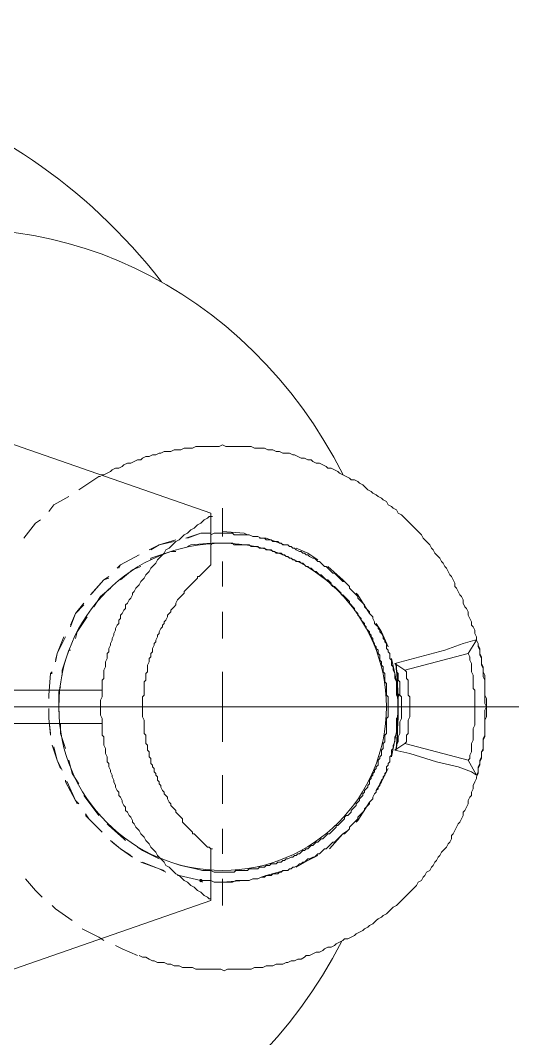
# Model space of a CAD drawing. Header units: millimetres. Extents: x 89051 to 218395, y -330386 to -125649.
# Drawn here: x 92858.2 to 92893.9, y -132862 to -132788.2 of the extents above; entities that cross this region are included whole.
import ezdxf

# ---------------------------------------------------------------- set-up
doc = ezdxf.new("R2010")
doc.units = ezdxf.units.MM
doc.header["$LTSCALE"] = 13
for name, pattern in [('1 实线', [0]), ('ACAD_ISO04W100', [30, 24, -3, 0, -3]), ('CENTER', [50.8, 31.75, -6.35, 6.35, -6.35])]:
    doc.linetypes.add(name, pattern=pattern)
doc.layers.get('0').update_dxf_attribs({"color": 1, "linetype": 'CENTER'})
doc.layers.add('C00-00-00', color=7, linetype='Continuous')
doc.layers.add('C00-00-FF', color=5, linetype='Continuous', true_color=0x0000ff)
doc.layers.add('标注、文本', color=3, linetype='Continuous', lineweight=25)

msp = doc.modelspace()

# ---------------------------------------------------------------- hatches: boundary and pattern name
at = {"layer": 'C00-00-00'}
h = msp.add_hatch(color=256, dxfattribs=at)
h.dxf.hatch_style = 2
h.paths.add_polyline_path([(92885.435, -132837.133), (92885.471, -132837.218), (92885.556, -132837.254), (92885.642, -132837.218), (92885.677, -132837.133), (92885.642, -132837.047), (92885.556, -132837.012), (92885.471, -132837.047)])
h = msp.add_hatch(color=256, dxfattribs=at)
h.dxf.hatch_style = 2
h.paths.add_polyline_path([(92871.156, -132850.565), (92871.192, -132850.65), (92871.277, -132850.686), (92871.363, -132850.65), (92871.398, -132850.565), (92871.363, -132850.479), (92871.277, -132850.444), (92871.192, -132850.479)])

# ---------------------------------------------------------------- linework, layer by layer
at = {"color": 7, "linetype": '1 实线', "lineweight": 0, "extrusion": (0, 0, -1)}
for centre, major_axis, ratio, start_param, end_param in [((92838.864, -132837.98), (0, 45.983), 0.866025, 2.304713, 7.120065), ((92854.094, -132837.98), (0, -34.608), 0.908418, 5.225125, 10.48821)]:
    msp.add_ellipse(centre, major_axis=major_axis, ratio=ratio, start_param=start_param, end_param=end_param, dxfattribs=at)
at = {"layer": 'C00-00-00', "lineweight": 15}
for points in [[(92849.012, -132815.956), (92872.003, -132823.943)], [(92864.017, -132821.16), (92864.259, -132821.16), (92864.501, -132821.039), (92864.743, -132820.918), (92864.864, -132820.797), (92865.106, -132820.676), (92865.348, -132820.676), (92865.59, -132820.555), (92865.711, -132820.434), (92865.953, -132820.313), (92866.195, -132820.313), (92866.437, -132820.192), (92866.679, -132820.071), (92866.921, -132820.071), (92867.042, -132819.95), (92867.284, -132819.829), (92867.526, -132819.829), (92867.768, -132819.708), (92868.01, -132819.708), (92868.252, -132819.587), (92868.373, -132819.587), (92868.615, -132819.466), (92868.857, -132819.466), (92869.099, -132819.466), (92869.341, -132819.345), (92869.583, -132819.345), (92869.825, -132819.345), (92870.067, -132819.224), (92870.309, -132819.224), (92870.551, -132819.224), (92870.672, -132819.224), (92870.914, -132819.103), (92871.156, -132819.103), (92871.398, -132819.103), (92871.64, -132819.103), (92871.882, -132819.103), (92872.124, -132819.103), (92872.366, -132819.103), (92872.608, -132819.103), (92872.85, -132818.982), (92873.092, -132819.103), (92873.334, -132819.103), (92873.455, -132819.103), (92873.697, -132819.103), (92873.94, -132819.103), (92874.182, -132819.103), (92874.424, -132819.103), (92874.666, -132819.103), (92874.908, -132819.103), (92875.15, -132819.224), (92875.392, -132819.224), (92875.634, -132819.224), (92875.876, -132819.224), (92876.118, -132819.345), (92876.239, -132819.345), (92876.481, -132819.345), (92876.723, -132819.466), (92876.965, -132819.466), (92877.207, -132819.587), (92877.449, -132819.587), (92877.691, -132819.587), (92877.933, -132819.708), (92878.054, -132819.708), (92878.296, -132819.829), (92878.538, -132819.95), (92878.78, -132819.95), (92879.022, -132820.071), (92879.264, -132820.071), (92879.385, -132820.192), (92879.627, -132820.313), (92879.869, -132820.313), (92880.111, -132820.434), (92880.353, -132820.555), (92880.474, -132820.676), (92880.716, -132820.676), (92880.958, -132820.797), (92881.2, -132820.918), (92881.321, -132821.039), (92881.563, -132821.16), (92881.805, -132821.281), (92882.047, -132821.402), (92882.168, -132821.523), (92882.41, -132821.523), (92882.652, -132821.644), (92882.773, -132821.765), (92883.015, -132821.886), (92883.136, -132822.007), (92883.378, -132822.249), (92883.62, -132822.37), (92883.741, -132822.491), (92883.983, -132822.612), (92884.104, -132822.733), (92884.346, -132822.854), (92884.467, -132822.975), (92884.709, -132823.096), (92884.83, -132823.338), (92885.072, -132823.459), (92885.193, -132823.58), (92885.435, -132823.701), (92885.556, -132823.943), (92885.798, -132824.064), (92885.919, -132824.185), (92886.161, -132824.427), (92886.282, -132824.548), (92886.403, -132824.669), (92886.645, -132824.911), (92886.766, -132825.032), (92886.887, -132825.153), (92887.129, -132825.395), (92887.25, -132825.516), (92887.371, -132825.758), (92887.492, -132825.879), (92887.734, -132826.121), (92887.855, -132826.242), (92887.976, -132826.484), (92888.097, -132826.605), (92888.218, -132826.847), (92888.339, -132826.968), (92888.581, -132827.21), (92888.702, -132827.452), (92888.823, -132827.573), (92888.944, -132827.815), (92889.065, -132827.936), (92889.186, -132828.178), (92889.307, -132828.42), (92889.428, -132828.541), (92889.549, -132828.783), (92889.67, -132829.025), (92889.67, -132829.267), (92889.792, -132829.388), (92889.913, -132829.63), (92890.034, -132829.872), (92890.155, -132829.993), (92890.276, -132830.235), (92890.276, -132830.477), (92890.397, -132830.719), (92890.518, -132830.84), (92890.639, -132831.082), (92890.639, -132831.324), (92890.76, -132831.566), (92890.881, -132831.808), (92890.881, -132832.05), (92891.002, -132832.171), (92891.123, -132832.413), (92891.123, -132832.655), (92891.244, -132832.897), (92891.244, -132833.14), (92891.365, -132833.382), (92891.365, -132833.503), (92891.486, -132833.745), (92891.486, -132833.987), (92891.486, -132834.229), (92891.607, -132834.471), (92891.607, -132834.713), (92891.607, -132834.955), (92891.728, -132835.197), (92891.728, -132835.439), (92891.728, -132835.681), (92891.728, -132835.802), (92891.849, -132836.044), (92891.849, -132836.286), (92891.849, -132836.528), (92891.849, -132836.77), (92891.849, -132837.012), (92891.849, -132837.254), (92891.849, -132837.496), (92891.849, -132837.738), (92891.97, -132837.98), (92891.849, -132838.222), (92891.849, -132838.464), (92891.849, -132838.585), (92891.849, -132838.827), (92891.849, -132839.069), (92891.849, -132839.311), (92891.849, -132839.553), (92891.849, -132839.795), (92891.849, -132840.037), (92891.728, -132840.279), (92891.728, -132840.521), (92891.728, -132840.763), (92891.728, -132841.005), (92891.607, -132841.247), (92891.607, -132841.368), (92891.607, -132841.61), (92891.486, -132841.852), (92891.486, -132842.094), (92891.365, -132842.336), (92891.365, -132842.578), (92891.365, -132842.82), (92891.244, -132843.062), (92891.244, -132843.183), (92891.123, -132843.425), (92891.002, -132843.667), (92891.002, -132843.909), (92890.881, -132844.151), (92890.881, -132844.393), (92890.76, -132844.514), (92890.639, -132844.756), (92890.639, -132844.998), (92890.518, -132845.24), (92890.397, -132845.482), (92890.276, -132845.603), (92890.276, -132845.845), (92890.155, -132846.087), (92890.034, -132846.329), (92889.913, -132846.45), (92889.792, -132846.692), (92889.67, -132846.934), (92889.549, -132847.176), (92889.428, -132847.297), (92889.428, -132847.539), (92889.307, -132847.781), (92889.186, -132847.902), (92889.065, -132848.144), (92888.944, -132848.265), (92888.702, -132848.507), (92888.581, -132848.749), (92888.46, -132848.87), (92888.339, -132849.113), (92888.218, -132849.234), (92888.097, -132849.476), (92887.976, -132849.597), (92887.855, -132849.839), (92887.613, -132849.96), (92887.492, -132850.202), (92887.371, -132850.323), (92887.25, -132850.565), (92887.008, -132850.686), (92886.887, -132850.928), (92886.766, -132851.049), (92886.524, -132851.291), (92886.403, -132851.412), (92886.282, -132851.533), (92886.04, -132851.775), (92885.919, -132851.896), (92885.798, -132852.017), (92885.556, -132852.259), (92885.435, -132852.38), (92885.193, -132852.501), (92885.072, -132852.622), (92884.83, -132852.864), (92884.709, -132852.985), (92884.467, -132853.106), (92884.346, -132853.227), (92884.104, -132853.348), (92883.983, -132853.469), (92883.741, -132853.711), (92883.499, -132853.832), (92883.378, -132853.953), (92883.136, -132854.074), (92883.015, -132854.195), (92882.773, -132854.316), (92882.531, -132854.437), (92882.41, -132854.558), (92882.168, -132854.679), (92881.926, -132854.8), (92881.684, -132854.8), (92881.563, -132854.921), (92881.321, -132855.042), (92881.079, -132855.163), (92880.958, -132855.284), (92880.716, -132855.405), (92880.474, -132855.405), (92880.232, -132855.526), (92880.111, -132855.647), (92879.869, -132855.768), (92879.627, -132855.768), (92879.385, -132855.889), (92879.143, -132856.01), (92878.901, -132856.01), (92878.78, -132856.131), (92878.538, -132856.252), (92878.296, -132856.252), (92878.054, -132856.373), (92877.812, -132856.373), (92877.57, -132856.494), (92877.449, -132856.494), (92877.207, -132856.615), (92876.965, -132856.615), (92876.723, -132856.615), (92876.481, -132856.736), (92876.239, -132856.736), (92875.997, -132856.736), (92875.755, -132856.857), (92875.513, -132856.857), (92875.271, -132856.857), (92875.15, -132856.857), (92874.908, -132856.978), (92874.666, -132856.978), (92874.424, -132856.978), (92874.182, -132856.978), (92873.94, -132856.978), (92873.697, -132856.978), (92873.455, -132856.978), (92873.213, -132856.978), (92872.971, -132857.099), (92872.729, -132856.978), (92872.487, -132856.978), (92872.366, -132856.978), (92872.124, -132856.978), (92871.882, -132856.978), (92871.64, -132856.978), (92871.398, -132856.978), (92871.156, -132856.978), (92870.914, -132856.978), (92870.672, -132856.857), (92870.43, -132856.857), (92870.188, -132856.857), (92869.946, -132856.857), (92869.704, -132856.736), (92869.583, -132856.736), (92869.341, -132856.736), (92869.099, -132856.615), (92868.857, -132856.615), (92868.615, -132856.494), (92868.373, -132856.494), (92868.131, -132856.494), (92867.889, -132856.373), (92867.768, -132856.373), (92867.526, -132856.252), (92867.284, -132856.131), (92867.042, -132856.131), (92866.8, -132856.01)], [(92862.444, -132822.249), (92863.896, -132821.281)], [(92863.896, -132821.281), (92864.017, -132821.281)], [(92860.629, -132823.338), (92861.718, -132822.733)], [(92860.266, -132823.822), (92860.629, -132823.338)], [(92859.298, -132824.669), (92859.661, -132824.427)], [(92872.003, -132851.896), (92871.882, -132851.896), (92871.761, -132851.775), (92871.519, -132851.654), (92871.398, -132851.533), (92871.277, -132851.412), (92871.035, -132851.291), (92870.914, -132851.17), (92870.793, -132851.049), (92870.551, -132850.928), (92870.43, -132850.807), (92870.309, -132850.686), (92870.067, -132850.565), (92869.946, -132850.444), (92869.825, -132850.323), (92869.704, -132850.202), (92869.462, -132850.081), (92869.341, -132849.96), (92869.22, -132849.839), (92869.099, -132849.718), (92868.978, -132849.597), (92868.736, -132849.476), (92868.615, -132849.234), (92868.494, -132849.113), (92868.373, -132848.992), (92868.252, -132848.87), (92868.131, -132848.749), (92868.01, -132848.507), (92867.889, -132848.386), (92867.768, -132848.265), (92867.647, -132848.144), (92867.526, -132847.902), (92867.405, -132847.781), (92867.284, -132847.66), (92867.163, -132847.418), (92867.042, -132847.297), (92866.921, -132847.176), (92866.8, -132846.934), (92866.679, -132846.813), (92866.558, -132846.692), (92866.437, -132846.45), (92866.316, -132846.329), (92866.316, -132846.208), (92866.195, -132845.966), (92866.074, -132845.845), (92865.953, -132845.603), (92865.832, -132845.482), (92865.832, -132845.24), (92865.711, -132845.119), (92865.59, -132844.877), (92865.59, -132844.756), (92865.469, -132844.514), (92865.348, -132844.393), (92865.348, -132844.151), (92865.227, -132844.03), (92865.106, -132843.788), (92865.106, -132843.667), (92864.985, -132843.425), (92864.985, -132843.304), (92864.864, -132843.062), (92864.864, -132842.941), (92864.743, -132842.699), (92864.743, -132842.578), (92864.622, -132842.336), (92864.622, -132842.094), (92864.501, -132841.973), (92864.501, -132841.731), (92864.501, -132841.61), (92864.38, -132841.368), (92864.38, -132841.126), (92864.38, -132841.005), (92864.259, -132840.763), (92864.259, -132840.642), (92864.259, -132840.4), (92864.259, -132840.158), (92864.138, -132840.037), (92864.138, -132839.795), (92864.138, -132839.674), (92864.138, -132839.432), (92864.138, -132839.19), (92864.138, -132839.069), (92864.138, -132838.827), (92864.017, -132838.585), (92864.017, -132838.464), (92864.017, -132838.222), (92864.017, -132838.101), (92864.017, -132837.859), (92864.017, -132837.617), (92864.017, -132837.496), (92864.138, -132837.254), (92864.138, -132837.012), (92864.138, -132836.891), (92864.138, -132836.649), (92864.138, -132836.407), (92864.138, -132836.286), (92864.138, -132836.044), (92864.259, -132835.923), (92864.259, -132835.681), (92864.259, -132835.439), (92864.259, -132835.318), (92864.38, -132835.076), (92864.38, -132834.955), (92864.38, -132834.713), (92864.501, -132834.471), (92864.501, -132834.35), (92864.501, -132834.108), (92864.622, -132833.987), (92864.622, -132833.745), (92864.743, -132833.503), (92864.743, -132833.382), (92864.864, -132833.14), (92864.864, -132833.019), (92864.985, -132832.776), (92864.985, -132832.655), (92865.106, -132832.413), (92865.106, -132832.292), (92865.227, -132832.05), (92865.348, -132831.929), (92865.348, -132831.687), (92865.469, -132831.566), (92865.469, -132831.324), (92865.59, -132831.203), (92865.711, -132830.961), (92865.832, -132830.84), (92865.832, -132830.598), (92865.953, -132830.477), (92866.074, -132830.235), (92866.195, -132830.114), (92866.316, -132829.872), (92866.316, -132829.751), (92866.437, -132829.63), (92866.558, -132829.388), (92866.679, -132829.267), (92866.8, -132829.146), (92866.921, -132828.904), (92867.042, -132828.783), (92867.163, -132828.662), (92867.284, -132828.42), (92867.405, -132828.299), (92867.526, -132828.178), (92867.647, -132827.936), (92867.768, -132827.815), (92867.889, -132827.694), (92868.01, -132827.573), (92868.131, -132827.331), (92868.252, -132827.21), (92868.373, -132827.089), (92868.494, -132826.968), (92868.615, -132826.847), (92868.736, -132826.605), (92868.978, -132826.484), (92869.099, -132826.363), (92869.22, -132826.242), (92869.341, -132826.121), (92869.462, -132826), (92869.704, -132825.879), (92869.825, -132825.758), (92869.946, -132825.637), (92870.067, -132825.516), (92870.309, -132825.395), (92870.43, -132825.274), (92870.551, -132825.153), (92870.793, -132825.032), (92870.914, -132824.911), (92871.035, -132824.79), (92871.277, -132824.669), (92871.398, -132824.548), (92871.519, -132824.427), (92871.761, -132824.306), (92871.882, -132824.185), (92872.003, -132824.185), (92872.124, -132824.185)], [(92872.003, -132823.943), (92872.003, -132824.064)], [(92872.003, -132824.064), (92872.003, -132827.694)], [(92858.451, -132825.758), (92859.298, -132824.669)], [(92869.462, -132825.879), (92868.252, -132826.242)], [(92871.277, -132825.395), (92870.188, -132825.758)], [(92871.277, -132825.395), (92870.309, -132825.758)], [(92871.882, -132825.395), (92871.277, -132825.395)], [(92872.003, -132825.395), (92871.277, -132825.395)], [(92872.003, -132850.565), (92872.245, -132850.686), (92872.366, -132850.686), (92872.487, -132850.686), (92872.729, -132850.686), (92872.85, -132850.686), (92872.971, -132850.686), (92873.092, -132850.686), (92873.334, -132850.686), (92873.455, -132850.686), (92873.576, -132850.686), (92873.819, -132850.565), (92873.94, -132850.565), (92874.061, -132850.565), (92874.182, -132850.565), (92874.424, -132850.565), (92874.545, -132850.565), (92874.666, -132850.565), (92874.787, -132850.565), (92875.029, -132850.444), (92875.15, -132850.444), (92875.271, -132850.444), (92875.392, -132850.444), (92875.634, -132850.323), (92875.755, -132850.323), (92875.876, -132850.323), (92875.997, -132850.202), (92876.239, -132850.202), (92876.36, -132850.202), (92876.481, -132850.081), (92876.602, -132850.081), (92876.844, -132850.081), (92876.965, -132849.96), (92877.086, -132849.96), (92877.207, -132849.839), (92877.328, -132849.839), (92877.57, -132849.839), (92877.691, -132849.718), (92877.812, -132849.718), (92877.933, -132849.597), (92878.054, -132849.597), (92878.296, -132849.476), (92878.417, -132849.355), (92878.538, -132849.355), (92878.659, -132849.234), (92878.78, -132849.234), (92878.901, -132849.113), (92879.022, -132848.992), (92879.143, -132848.992), (92879.385, -132848.87), (92879.506, -132848.87), (92879.627, -132848.749), (92879.748, -132848.628), (92879.869, -132848.628), (92879.99, -132848.507), (92880.111, -132848.386), (92880.232, -132848.265), (92880.353, -132848.265), (92880.474, -132848.144), (92880.595, -132848.023), (92880.716, -132847.902), (92880.837, -132847.781), (92880.958, -132847.781), (92881.079, -132847.66), (92881.2, -132847.539), (92881.321, -132847.418), (92881.442, -132847.297), (92881.563, -132847.176), (92881.684, -132847.176), (92881.805, -132847.055), (92881.926, -132846.934), (92882.047, -132846.813), (92882.047, -132846.692), (92882.168, -132846.571), (92882.289, -132846.45), (92882.41, -132846.329), (92882.531, -132846.208), (92882.652, -132846.087), (92882.652, -132845.966), (92882.773, -132845.845), (92882.894, -132845.724), (92883.015, -132845.603), (92883.136, -132845.482), (92883.136, -132845.361), (92883.257, -132845.24), (92883.378, -132845.119), (92883.499, -132844.998), (92883.499, -132844.877), (92883.62, -132844.756), (92883.741, -132844.635), (92883.741, -132844.514), (92883.862, -132844.272), (92883.983, -132844.151), (92883.983, -132844.03), (92884.104, -132843.909), (92884.104, -132843.788), (92884.225, -132843.667), (92884.225, -132843.546), (92884.346, -132843.304), (92884.467, -132843.183), (92884.467, -132843.062), (92884.588, -132842.941), (92884.588, -132842.82), (92884.709, -132842.699), (92884.709, -132842.457), (92884.709, -132842.336), (92884.83, -132842.215), (92884.83, -132842.094), (92884.951, -132841.973), (92884.951, -132841.731), (92884.951, -132841.61), (92885.072, -132841.489), (92885.072, -132841.368), (92885.072, -132841.126), (92885.193, -132841.005), (92885.193, -132840.884), (92885.193, -132840.763), (92885.314, -132840.521), (92885.314, -132840.4), (92885.314, -132840.279), (92885.314, -132840.158), (92885.435, -132839.916), (92885.435, -132839.795), (92885.435, -132839.674), (92885.435, -132839.553), (92885.435, -132839.311), (92885.435, -132839.19), (92885.435, -132839.069), (92885.435, -132838.827), (92885.556, -132838.706), (92885.556, -132838.585), (92885.556, -132838.464), (92885.556, -132838.222), (92885.556, -132838.101), (92885.556, -132837.98), (92885.556, -132837.859), (92885.556, -132837.617), (92885.556, -132837.496), (92885.556, -132837.375), (92885.435, -132837.133), (92885.435, -132837.012), (92885.435, -132836.891), (92885.435, -132836.77), (92885.435, -132836.528), (92885.435, -132836.407), (92885.435, -132836.286), (92885.435, -132836.165), (92885.314, -132835.923), (92885.314, -132835.802), (92885.314, -132835.681), (92885.314, -132835.56), (92885.193, -132835.318), (92885.193, -132835.197), (92885.193, -132835.076), (92885.072, -132834.955), (92885.072, -132834.713), (92885.072, -132834.592), (92884.951, -132834.471), (92884.951, -132834.35), (92884.951, -132834.108), (92884.83, -132833.987), (92884.83, -132833.866), (92884.709, -132833.745), (92884.709, -132833.624), (92884.709, -132833.382), (92884.588, -132833.261), (92884.588, -132833.14), (92884.467, -132833.019), (92884.467, -132832.897), (92884.346, -132832.655), (92884.225, -132832.534), (92884.225, -132832.413), (92884.104, -132832.292), (92884.104, -132832.171), (92883.983, -132832.05), (92883.862, -132831.929), (92883.862, -132831.808), (92883.741, -132831.566), (92883.741, -132831.445), (92883.62, -132831.324), (92883.499, -132831.203), (92883.499, -132831.082), (92883.378, -132830.961), (92883.257, -132830.84), (92883.136, -132830.719), (92883.136, -132830.598), (92883.015, -132830.477), (92882.894, -132830.356), (92882.773, -132830.235), (92882.652, -132830.114), (92882.652, -132829.993), (92882.531, -132829.872), (92882.41, -132829.751), (92882.289, -132829.63), (92882.168, -132829.509), (92882.047, -132829.388), (92882.047, -132829.267), (92881.926, -132829.146), (92881.805, -132829.025), (92881.684, -132828.904), (92881.563, -132828.904), (92881.442, -132828.783), (92881.321, -132828.662), (92881.2, -132828.541), (92881.079, -132828.42), (92880.958, -132828.299), (92880.837, -132828.299), (92880.716, -132828.178), (92880.595, -132828.057), (92880.474, -132827.936), (92880.353, -132827.815), (92880.232, -132827.815), (92880.111, -132827.694), (92879.99, -132827.573), (92879.869, -132827.452), (92879.748, -132827.452), (92879.627, -132827.331), (92879.506, -132827.21), (92879.385, -132827.21), (92879.143, -132827.089), (92879.022, -132826.968), (92878.901, -132826.968), (92878.78, -132826.847), (92878.659, -132826.847), (92878.538, -132826.726), (92878.417, -132826.726), (92878.175, -132826.605), (92878.054, -132826.484), (92877.933, -132826.484), (92877.812, -132826.363), (92877.691, -132826.363), (92877.57, -132826.242), (92877.328, -132826.242), (92877.207, -132826.242), (92877.086, -132826.121), (92876.965, -132826.121), (92876.844, -132826), (92876.602, -132826), (92876.481, -132826), (92876.36, -132825.879), (92876.239, -132825.879), (92875.997, -132825.879), (92875.876, -132825.758), (92875.755, -132825.758), (92875.634, -132825.758), (92875.392, -132825.637), (92875.271, -132825.637), (92875.15, -132825.637), (92875.029, -132825.637), (92874.787, -132825.516), (92874.666, -132825.516), (92874.545, -132825.516), (92874.424, -132825.516), (92874.182, -132825.516), (92874.061, -132825.516), (92873.94, -132825.516), (92873.697, -132825.516), (92873.576, -132825.395), (92873.455, -132825.395), (92873.334, -132825.395), (92873.092, -132825.395), (92872.971, -132825.395), (92872.85, -132825.395), (92872.729, -132825.395), (92872.487, -132825.395), (92872.366, -132825.395), (92872.245, -132825.395), (92872.003, -132825.516)], [(92874.424, -132825.395), (92872.85, -132825.274)], [(92872.85, -132825.274), (92872.85, -132825.395)], [(92874.666, -132825.516), (92874.424, -132825.395)], [(92875.997, -132825.758), (92875.513, -132825.758)], [(92877.328, -132826.242), (92875.997, -132825.758)], [(92868.252, -132826.242), (92867.526, -132826.605)], [(92868.252, -132826.242), (92867.647, -132826.605)], [(92869.341, -132826), (92868.252, -132826.242)], [(92870.551, -132826.242), (92870.309, -132826.363)], [(92872.003, -132826.121), (92870.551, -132826.242)], [(92872.003, -132849.839), (92872.245, -132849.96), (92872.366, -132849.96), (92872.487, -132849.96), (92872.608, -132849.96), (92872.85, -132849.96), (92872.971, -132849.96), (92873.092, -132849.96), (92873.213, -132849.96), (92873.334, -132849.96), (92873.576, -132849.96), (92873.697, -132849.96), (92873.819, -132849.839), (92873.94, -132849.839), (92874.061, -132849.839), (92874.303, -132849.839), (92874.424, -132849.839), (92874.545, -132849.839), (92874.666, -132849.839), (92874.787, -132849.718), (92875.029, -132849.718), (92875.15, -132849.718), (92875.271, -132849.718), (92875.392, -132849.718), (92875.513, -132849.597), (92875.634, -132849.597), (92875.876, -132849.597), (92875.997, -132849.476), (92876.118, -132849.476), (92876.239, -132849.476), (92876.36, -132849.355), (92876.481, -132849.355), (92876.723, -132849.355), (92876.844, -132849.234), (92876.965, -132849.234), (92877.086, -132849.234), (92877.207, -132849.113), (92877.328, -132849.113), (92877.449, -132848.992), (92877.57, -132848.992), (92877.812, -132848.87), (92877.933, -132848.87), (92878.054, -132848.749), (92878.175, -132848.749), (92878.296, -132848.628), (92878.417, -132848.628), (92878.538, -132848.507), (92878.659, -132848.386), (92878.78, -132848.386), (92878.901, -132848.265), (92879.022, -132848.265), (92879.143, -132848.144), (92879.264, -132848.023), (92879.385, -132848.023), (92879.506, -132847.902), (92879.627, -132847.781), (92879.748, -132847.781), (92879.869, -132847.66), (92879.99, -132847.539), (92880.111, -132847.539), (92880.232, -132847.418), (92880.353, -132847.297), (92880.474, -132847.176), (92880.595, -132847.176), (92880.716, -132847.055), (92880.837, -132846.934), (92880.958, -132846.813), (92881.079, -132846.692), (92881.079, -132846.571), (92881.2, -132846.571), (92881.321, -132846.45), (92881.442, -132846.329), (92881.563, -132846.208), (92881.684, -132846.087), (92881.684, -132845.966), (92881.805, -132845.845), (92881.926, -132845.845), (92882.047, -132845.724), (92882.168, -132845.603), (92882.168, -132845.482), (92882.289, -132845.361), (92882.41, -132845.24), (92882.531, -132845.119), (92882.531, -132844.998), (92882.652, -132844.877), (92882.773, -132844.756), (92882.773, -132844.635), (92882.894, -132844.514), (92883.015, -132844.393), (92883.015, -132844.272), (92883.136, -132844.151), (92883.136, -132844.03), (92883.257, -132843.909), (92883.378, -132843.788), (92883.378, -132843.667), (92883.499, -132843.546), (92883.499, -132843.304), (92883.62, -132843.183), (92883.62, -132843.062), (92883.741, -132842.941), (92883.741, -132842.82), (92883.862, -132842.699), (92883.862, -132842.578), (92883.983, -132842.457), (92883.983, -132842.336), (92884.104, -132842.215), (92884.104, -132841.973), (92884.104, -132841.852), (92884.225, -132841.731), (92884.225, -132841.61), (92884.346, -132841.489), (92884.346, -132841.368), (92884.346, -132841.126), (92884.467, -132841.005), (92884.467, -132840.884), (92884.467, -132840.763), (92884.467, -132840.642), (92884.588, -132840.521), (92884.588, -132840.279), (92884.588, -132840.158), (92884.588, -132840.037), (92884.709, -132839.916), (92884.709, -132839.795), (92884.709, -132839.553), (92884.709, -132839.432), (92884.709, -132839.311), (92884.709, -132839.19), (92884.709, -132839.069), (92884.709, -132838.827), (92884.83, -132838.706), (92884.83, -132838.585), (92884.83, -132838.464), (92884.83, -132838.343), (92884.83, -132838.101), (92884.83, -132837.98), (92884.83, -132837.859), (92884.83, -132837.738), (92884.83, -132837.617), (92884.83, -132837.375), (92884.83, -132837.254), (92884.709, -132837.133), (92884.709, -132837.012), (92884.709, -132836.891), (92884.709, -132836.649), (92884.709, -132836.528), (92884.709, -132836.407), (92884.709, -132836.286), (92884.588, -132836.165), (92884.588, -132835.923), (92884.588, -132835.802), (92884.588, -132835.681), (92884.588, -132835.56), (92884.467, -132835.439), (92884.467, -132835.318), (92884.467, -132835.076), (92884.346, -132834.955), (92884.346, -132834.834), (92884.346, -132834.713), (92884.225, -132834.592), (92884.225, -132834.471), (92884.225, -132834.229), (92884.104, -132834.108), (92884.104, -132833.987), (92884.104, -132833.866), (92883.983, -132833.745), (92883.983, -132833.624), (92883.862, -132833.503), (92883.862, -132833.382), (92883.741, -132833.14), (92883.741, -132833.019), (92883.62, -132832.897), (92883.62, -132832.776), (92883.499, -132832.655), (92883.499, -132832.534), (92883.378, -132832.413), (92883.257, -132832.292), (92883.257, -132832.171), (92883.136, -132832.05), (92883.136, -132831.929), (92883.015, -132831.808), (92882.894, -132831.687), (92882.894, -132831.566), (92882.773, -132831.445), (92882.652, -132831.324), (92882.652, -132831.203), (92882.531, -132831.082), (92882.41, -132830.961), (92882.41, -132830.84), (92882.289, -132830.719), (92882.168, -132830.598), (92882.047, -132830.477), (92882.047, -132830.356), (92881.926, -132830.235), (92881.805, -132830.114), (92881.684, -132829.993), (92881.563, -132829.872), (92881.442, -132829.872), (92881.442, -132829.751), (92881.321, -132829.63), (92881.2, -132829.509), (92881.079, -132829.388), (92880.958, -132829.267), (92880.837, -132829.267), (92880.716, -132829.146), (92880.716, -132829.025), (92880.595, -132828.904), (92880.474, -132828.783), (92880.353, -132828.783), (92880.232, -132828.662), (92880.111, -132828.541), (92879.99, -132828.42), (92879.869, -132828.42), (92879.748, -132828.299), (92879.627, -132828.178), (92879.506, -132828.178), (92879.385, -132828.057), (92879.264, -132827.936), (92879.143, -132827.936), (92879.022, -132827.815), (92878.901, -132827.815), (92878.78, -132827.694), (92878.659, -132827.573), (92878.538, -132827.573), (92878.417, -132827.452), (92878.175, -132827.452), (92878.054, -132827.331), (92877.933, -132827.331), (92877.812, -132827.21), (92877.691, -132827.21), (92877.57, -132827.089), (92877.449, -132827.089), (92877.328, -132826.968), (92877.207, -132826.968), (92877.086, -132826.847), (92876.844, -132826.847), (92876.723, -132826.847), (92876.602, -132826.726), (92876.481, -132826.726), (92876.36, -132826.605), (92876.239, -132826.605), (92875.997, -132826.605), (92875.876, -132826.484), (92875.755, -132826.484), (92875.634, -132826.484), (92875.513, -132826.484), (92875.392, -132826.363), (92875.15, -132826.363), (92875.029, -132826.363), (92874.908, -132826.363), (92874.787, -132826.242), (92874.666, -132826.242), (92874.424, -132826.242), (92874.303, -132826.242), (92874.182, -132826.242), (92874.061, -132826.242), (92873.94, -132826.242), (92873.697, -132826.242), (92873.576, -132826.121), (92873.455, -132826.121), (92873.334, -132826.121), (92873.213, -132826.121), (92872.971, -132826.121), (92872.85, -132826.121), (92872.729, -132826.121), (92872.608, -132826.121), (92872.487, -132826.121), (92872.245, -132826.121), (92872.124, -132826.121), (92872.003, -132826.242)], [(92879.022, -132826.847), (92878.175, -132826.484)], [(92866.8, -132826.968), (92865.469, -132827.694)], [(92866.8, -132826.968), (92865.469, -132827.694)], [(92869.099, -132826.726), (92867.647, -132827.21)], [(92867.647, -132827.21), (92867.647, -132827.331)], [(92869.462, -132826.726), (92869.099, -132826.726)], [(92879.748, -132827.331), (92879.022, -132826.847)], [(92865.469, -132827.694), (92865.227, -132827.936)], [(92865.469, -132827.694), (92865.348, -132827.936)], [(92866.316, -132828.057), (92865.469, -132828.783)], [(92866.921, -132827.815), (92866.316, -132828.057)], [(92872.003, -132827.694), (92871.882, -132827.815), (92871.761, -132827.936), (92871.64, -132828.057), (92871.519, -132828.178), (92871.398, -132828.299), (92871.277, -132828.42), (92871.156, -132828.541), (92871.035, -132828.541), (92871.035, -132828.662), (92870.914, -132828.783), (92870.793, -132828.904), (92870.672, -132829.025), (92870.551, -132829.146), (92870.43, -132829.267), (92870.309, -132829.388), (92870.188, -132829.509), (92870.067, -132829.63), (92870.067, -132829.751), (92869.946, -132829.872), (92869.825, -132829.993), (92869.704, -132830.114), (92869.583, -132830.235), (92869.462, -132830.477), (92869.462, -132830.598), (92869.341, -132830.719), (92869.22, -132830.84), (92869.099, -132830.961), (92869.099, -132831.082), (92868.978, -132831.203), (92868.857, -132831.324), (92868.857, -132831.445), (92868.736, -132831.687), (92868.615, -132831.808), (92868.615, -132831.929), (92868.494, -132832.05), (92868.494, -132832.171), (92868.373, -132832.292), (92868.252, -132832.534), (92868.252, -132832.655), (92868.131, -132832.776), (92868.131, -132832.897), (92868.01, -132833.14), (92868.01, -132833.261), (92867.889, -132833.382), (92867.889, -132833.503), (92867.768, -132833.745), (92867.768, -132833.866), (92867.768, -132833.987), (92867.647, -132834.108), (92867.647, -132834.35), (92867.526, -132834.471), (92867.526, -132834.592), (92867.526, -132834.713), (92867.405, -132834.955), (92867.405, -132835.076), (92867.405, -132835.197), (92867.405, -132835.439), (92867.284, -132835.56), (92867.284, -132835.681), (92867.284, -132835.923), (92867.284, -132836.044), (92867.163, -132836.165), (92867.163, -132836.286), (92867.163, -132836.528), (92867.163, -132836.649), (92867.163, -132836.77), (92867.163, -132837.012), (92867.163, -132837.133), (92867.042, -132837.254), (92867.042, -132837.496), (92867.042, -132837.617), (92867.042, -132837.738), (92867.042, -132837.98), (92867.042, -132838.101), (92867.042, -132838.222), (92867.042, -132838.464), (92867.042, -132838.585), (92867.042, -132838.706), (92867.163, -132838.948), (92867.163, -132839.069), (92867.163, -132839.19), (92867.163, -132839.432), (92867.163, -132839.553), (92867.163, -132839.674), (92867.163, -132839.916), (92867.284, -132840.037), (92867.284, -132840.158), (92867.284, -132840.4), (92867.284, -132840.521), (92867.284, -132840.642), (92867.405, -132840.763), (92867.405, -132841.005), (92867.405, -132841.126), (92867.526, -132841.247), (92867.526, -132841.489), (92867.526, -132841.61), (92867.647, -132841.731), (92867.647, -132841.852), (92867.647, -132842.094), (92867.768, -132842.215), (92867.768, -132842.336), (92867.889, -132842.457), (92867.889, -132842.699), (92868.01, -132842.82), (92868.01, -132842.941), (92868.131, -132843.062), (92868.131, -132843.304), (92868.252, -132843.425), (92868.252, -132843.546), (92868.373, -132843.667), (92868.373, -132843.788), (92868.494, -132844.03), (92868.615, -132844.151), (92868.615, -132844.272), (92868.736, -132844.393), (92868.857, -132844.514), (92868.857, -132844.635), (92868.978, -132844.877), (92869.099, -132844.998), (92869.099, -132845.119), (92869.22, -132845.24), (92869.341, -132845.361), (92869.462, -132845.482), (92869.462, -132845.603), (92869.583, -132845.724), (92869.704, -132845.845), (92869.825, -132845.966), (92869.946, -132846.087), (92869.946, -132846.329), (92870.067, -132846.45), (92870.188, -132846.571), (92870.309, -132846.692), (92870.43, -132846.813), (92870.551, -132846.934), (92870.672, -132847.055), (92870.672, -132847.176), (92870.793, -132847.176), (92870.914, -132847.297), (92871.035, -132847.418), (92871.156, -132847.539), (92871.277, -132847.66), (92871.398, -132847.781), (92871.519, -132847.902), (92871.64, -132848.023), (92871.761, -132848.144), (92871.882, -132848.144), (92872.003, -132848.265), (92872.124, -132848.265)], [(92881.563, -132828.783), (92880.474, -132827.815)], [(92864.259, -132828.783), (92863.291, -132829.872)], [(92864.259, -132828.783), (92863.412, -132829.751)], [(92864.622, -132828.541), (92864.259, -132828.783)], [(92864.622, -132828.662), (92864.259, -132828.783)], [(92881.805, -132829.025), (92881.563, -132828.783)], [(92864.743, -132829.388), (92864.017, -132829.993)], [(92864.017, -132829.993), (92863.533, -132830.719)], [(92882.652, -132829.872), (92882.531, -132829.751)], [(92883.499, -132831.203), (92882.652, -132829.872)], [(92862.807, -132830.477), (92862.202, -132831.203)], [(92862.807, -132830.598), (92862.202, -132831.203)], [(92862.202, -132831.203), (92861.839, -132832.171)], [(92862.202, -132831.203), (92861.839, -132832.05)], [(92863.049, -132831.445), (92862.323, -132832.534)], [(92862.323, -132832.534), (92862.202, -132833.019)], [(92884.346, -132832.534), (92883.983, -132831.929)], [(92884.83, -132833.624), (92884.346, -132832.534)], [(92861.355, -132832.897), (92860.871, -132834.108)], [(92861.476, -132832.897), (92860.871, -132834.108)], [(92885.314, -132834.834), (92887.129, -132834.35), (92888.944, -132833.866), (92890.276, -132833.382), (92891.123, -132833.14), (92891.244, -132833.14)], [(92890.639, -132834.108), (92891.244, -132833.14)], [(92891.244, -132833.14), (92891.365, -132833.382), (92891.365, -132833.624), (92891.486, -132833.866), (92891.486, -132834.108), (92891.607, -132834.35), (92891.607, -132834.592), (92891.607, -132834.834), (92891.728, -132835.076), (92891.728, -132835.197), (92891.728, -132835.439), (92891.849, -132835.681), (92891.849, -132835.923), (92891.849, -132836.165), (92891.849, -132836.407), (92891.849, -132836.649), (92891.849, -132836.891), (92891.849, -132837.133), (92891.97, -132837.375), (92891.97, -132837.617), (92891.97, -132837.859), (92891.97, -132838.101), (92891.97, -132838.222), (92891.97, -132838.464), (92891.97, -132838.706), (92891.849, -132838.948), (92891.849, -132839.19), (92891.849, -132839.432), (92891.849, -132839.674), (92891.849, -132839.916), (92891.849, -132840.158), (92891.728, -132840.4), (92891.728, -132840.642), (92891.728, -132840.884), (92891.728, -132841.126), (92891.607, -132841.247), (92891.607, -132841.489), (92891.607, -132841.731), (92891.486, -132841.973), (92891.486, -132842.215), (92891.365, -132842.457), (92891.365, -132842.699), (92891.244, -132842.941)], [(92861.718, -132833.866), (92861.234, -132835.318)], [(92861.839, -132833.866), (92861.718, -132833.866)], [(92860.871, -132834.108), (92860.75, -132834.713)], [(92860.871, -132834.108), (92860.75, -132834.592)], [(92885.314, -132835.56), (92885.072, -132834.471)], [(92886.04, -132835.318), (92890.639, -132834.108)], [(92890.639, -132834.108), (92890.76, -132834.35), (92890.76, -132834.592), (92890.881, -132834.834), (92890.881, -132835.076), (92890.881, -132835.318), (92890.881, -132835.439), (92891.002, -132835.681), (92891.002, -132835.923), (92891.002, -132836.165), (92891.002, -132836.407), (92891.002, -132836.649), (92891.123, -132836.77), (92891.123, -132837.012), (92891.123, -132837.254), (92891.123, -132837.496), (92891.123, -132837.738), (92891.123, -132837.98), (92891.123, -132838.101), (92891.123, -132838.343), (92891.123, -132838.585), (92891.123, -132838.827), (92891.123, -132839.069), (92891.123, -132839.311), (92891.002, -132839.553), (92891.002, -132839.674), (92891.002, -132839.916), (92891.002, -132840.158), (92891.002, -132840.4), (92890.881, -132840.642), (92890.881, -132840.884), (92890.881, -132841.005), (92890.881, -132841.247), (92890.76, -132841.489), (92890.76, -132841.731), (92890.639, -132841.852)], [(92860.508, -132835.439), (92860.387, -132835.56)], [(92861.234, -132835.318), (92861.234, -132835.681)], [(92886.04, -132835.318), (92885.314, -132834.834)], [(92885.314, -132841.126), (92885.435, -132841.005), (92885.435, -132840.884), (92885.435, -132840.763), (92885.556, -132840.521), (92885.556, -132840.4), (92885.556, -132840.279), (92885.556, -132840.158), (92885.677, -132839.916), (92885.677, -132839.795), (92885.677, -132839.674), (92885.677, -132839.432), (92885.677, -132839.311), (92885.677, -132839.19), (92885.677, -132839.069), (92885.798, -132838.827), (92885.798, -132838.706), (92885.798, -132838.585), (92885.798, -132838.343), (92885.798, -132838.222), (92885.798, -132838.101), (92885.798, -132837.859), (92885.798, -132837.738), (92885.798, -132837.617), (92885.798, -132837.375), (92885.798, -132837.254), (92885.677, -132837.133), (92885.677, -132837.012), (92885.677, -132836.77), (92885.677, -132836.649), (92885.677, -132836.528), (92885.677, -132836.286), (92885.677, -132836.165), (92885.556, -132836.044), (92885.556, -132835.923), (92885.556, -132835.681), (92885.556, -132835.56), (92885.435, -132835.439), (92885.435, -132835.197), (92885.435, -132835.076), (92885.435, -132834.955), (92885.314, -132834.834)], [(92886.04, -132840.642), (92886.161, -132840.521), (92886.161, -132840.4), (92886.161, -132840.158), (92886.161, -132840.037), (92886.282, -132839.916), (92886.282, -132839.674), (92886.282, -132839.553), (92886.282, -132839.432), (92886.282, -132839.19), (92886.282, -132839.069), (92886.282, -132838.948), (92886.403, -132838.706), (92886.403, -132838.585), (92886.403, -132838.464), (92886.403, -132838.222), (92886.403, -132838.101), (92886.403, -132837.859), (92886.403, -132837.738), (92886.403, -132837.617), (92886.403, -132837.375), (92886.403, -132837.254), (92886.282, -132837.133), (92886.282, -132836.891), (92886.282, -132836.77), (92886.282, -132836.649), (92886.282, -132836.407), (92886.282, -132836.286), (92886.282, -132836.044), (92886.161, -132835.923), (92886.161, -132835.802), (92886.161, -132835.56), (92886.161, -132835.439), (92886.04, -132835.318)], [(92860.387, -132835.56), (92860.266, -132837.133)], [(92860.387, -132835.56), (92860.266, -132837.133)], [(92860.508, -132835.56), (92860.387, -132835.56)], [(92885.435, -132836.165), (92885.314, -132835.56)], [(92864.138, -132836.77), (92848.407, -132836.77)], [(92861.113, -132836.528), (92860.992, -132836.891)], [(92860.992, -132836.891), (92860.992, -132838.343)], [(92860.266, -132837.133), (92860.266, -132837.375)], [(92860.266, -132837.133), (92860.266, -132837.254)], [(92885.556, -132838.827), (92885.556, -132837.133)], [(92860.266, -132838.101), (92860.266, -132838.827)], [(92860.266, -132838.222), (92860.266, -132838.827)], [(92864.138, -132839.19), (92848.407, -132839.19)], [(92860.266, -132838.827), (92860.387, -132840.037)], [(92860.266, -132838.827), (92860.387, -132839.916)], [(92861.113, -132839.19), (92861.113, -132839.916)], [(92885.556, -132838.948), (92885.556, -132838.827)], [(92861.113, -132839.916), (92861.476, -132841.005)], [(92885.314, -132840.4), (92885.435, -132839.795)], [(92885.072, -132841.61), (92885.314, -132840.4)], [(92886.04, -132840.642), (92885.314, -132841.126)], [(92890.639, -132841.852), (92886.04, -132840.642)], [(92860.508, -132840.763), (92860.871, -132841.852)], [(92860.629, -132840.884), (92860.871, -132841.852)], [(92891.244, -132842.941), (92890.881, -132842.699), (92889.913, -132842.336), (92888.339, -132841.973), (92886.403, -132841.368), (92885.314, -132841.126)], [(92860.871, -132841.852), (92861.234, -132842.578)], [(92860.871, -132841.852), (92861.113, -132842.457)], [(92861.718, -132841.852), (92861.96, -132842.82)], [(92890.639, -132841.852), (92891.244, -132842.941)], [(92861.96, -132842.82), (92862.444, -132843.546)], [(92884.346, -132843.425), (92884.83, -132842.457)], [(92861.476, -132843.304), (92861.476, -132843.425)], [(92861.476, -132843.425), (92861.597, -132843.425)], [(92861.476, -132843.425), (92862.202, -132844.756)], [(92861.597, -132843.425), (92862.202, -132844.756)], [(92883.983, -132844.03), (92884.346, -132843.425)], [(92862.202, -132844.756), (92862.444, -132844.998)], [(92862.202, -132844.756), (92862.323, -132844.998)], [(92862.807, -132844.393), (92863.533, -132845.361)], [(92882.652, -132846.208), (92883.499, -132844.877)], [(92862.928, -132845.724), (92863.17, -132846.087)], [(92863.533, -132845.361), (92863.896, -132845.845)], [(92862.928, -132845.845), (92863.291, -132846.208)], [(92863.17, -132846.087), (92864.138, -132847.055)], [(92863.291, -132846.208), (92864.138, -132847.055)], [(92864.501, -132846.45), (92864.622, -132846.571)], [(92864.622, -132846.571), (92865.711, -132847.539)], [(92882.531, -132846.329), (92882.652, -132846.208)], [(92880.595, -132848.265), (92881.563, -132847.176)], [(92881.563, -132847.176), (92881.926, -132846.934)], [(92864.743, -132847.66), (92865.469, -132848.265)], [(92864.864, -132847.781), (92865.469, -132848.265)], [(92865.711, -132847.539), (92865.832, -132847.66)], [(92865.469, -132848.265), (92866.316, -132848.87)], [(92865.469, -132848.265), (92866.195, -132848.749)], [(92866.679, -132848.144), (92867.042, -132848.386)], [(92867.042, -132848.386), (92868.252, -132848.992)], [(92872.003, -132848.265), (92872.003, -132851.896)], [(92879.022, -132849.113), (92879.748, -132848.749)], [(92866.921, -132849.234), (92868.252, -132849.718)], [(92867.042, -132849.234), (92868.252, -132849.718)], [(92869.099, -132849.234), (92869.825, -132849.476)], [(92869.825, -132849.476), (92870.914, -132849.718)], [(92878.175, -132849.597), (92879.022, -132849.113)], [(92868.252, -132849.718), (92868.736, -132849.96)], [(92868.252, -132849.718), (92868.615, -132849.839)], [(92869.583, -132850.202), (92869.704, -132850.202)], [(92869.583, -132850.202), (92869.704, -132850.202)], [(92869.704, -132850.202), (92871.277, -132850.565)], [(92869.704, -132850.202), (92871.277, -132850.565)], [(92870.914, -132849.718), (92871.398, -132849.839)], [(92871.398, -132849.839), (92872.003, -132849.839)], [(92875.634, -132850.323), (92875.997, -132850.202)], [(92875.997, -132850.202), (92877.328, -132849.839)], [(92859.298, -132851.291), (92858.572, -132850.444)], [(92871.277, -132850.565), (92871.398, -132850.686)], [(92871.277, -132850.565), (92872.003, -132850.565)], [(92872.366, -132850.686), (92872.85, -132850.686)], [(92872.85, -132850.686), (92874.424, -132850.565)], [(92874.424, -132850.565), (92874.666, -132850.565)], [(92859.782, -132851.775), (92859.298, -132851.291)], [(92849.012, -132860.003), (92872.003, -132852.017)], [(92860.75, -132852.622), (92860.508, -132852.38)], [(92872.003, -132852.017), (92872.003, -132851.896)], [(92861.96, -132853.469), (92860.75, -132852.622)], [(92863.896, -132854.679), (92862.686, -132854.074)], [(92864.259, -132854.921), (92863.896, -132854.679)], [(92865.59, -132855.526), (92865.106, -132855.284)], [(92866.679, -132856.01), (92865.59, -132855.526)]]:
    msp.add_lwpolyline(points, dxfattribs=at)
at = {"layer": 'C00-00-FF', "lineweight": 15}
for points in [[(92872.85, -132825.637), (92872.85, -132823.58)], [(92872.85, -132829.267), (92872.85, -132827.452)], [(92872.85, -132833.019), (92872.85, -132831.082)], [(92860.508, -132837.98), (92850.198, -132837.98)], [(92864.138, -132837.98), (92862.323, -132837.98)], [(92867.889, -132837.98), (92865.953, -132837.98)], [(92877.812, -132837.98), (92879.869, -132837.98)], [(92881.684, -132837.98), (92883.499, -132837.98)], [(92885.314, -132837.98), (92887.25, -132837.98)], [(92872.85, -132842.941), (92872.85, -132844.998)], [(92872.85, -132846.813), (92872.85, -132848.628)], [(92872.85, -132850.444), (92872.85, -132852.38)]]:
    msp.add_lwpolyline(points, dxfattribs=at)
msp.add_circle((92872.85, -132837.98), 11.859, dxfattribs=at)
at = {"layer": '标注、文本', "color": 1, "linetype": 'ACAD_ISO04W100', "lineweight": 15}
msp.add_line((92968.431, -132837.98), (92439.431, -132837.98), dxfattribs=at)
for points in [[(92872.85, -132837.98), (92872.85, -132835.439)], [(92872.85, -132837.98), (92870.309, -132837.98)], [(92872.85, -132837.98), (92875.392, -132837.98)], [(92872.85, -132837.98), (92872.85, -132840.521)]]:
    msp.add_lwpolyline(points, dxfattribs=at)
at = {"layer": '标注、文本', "extrusion": (0, 0, -1)}
msp.add_ellipse((92854.094, -132837.98), major_axis=(0, -34.608), ratio=0.908418, start_param=4.620684, end_param=4.803984, dxfattribs=at)

doc.saveas('drawing.dxf')
